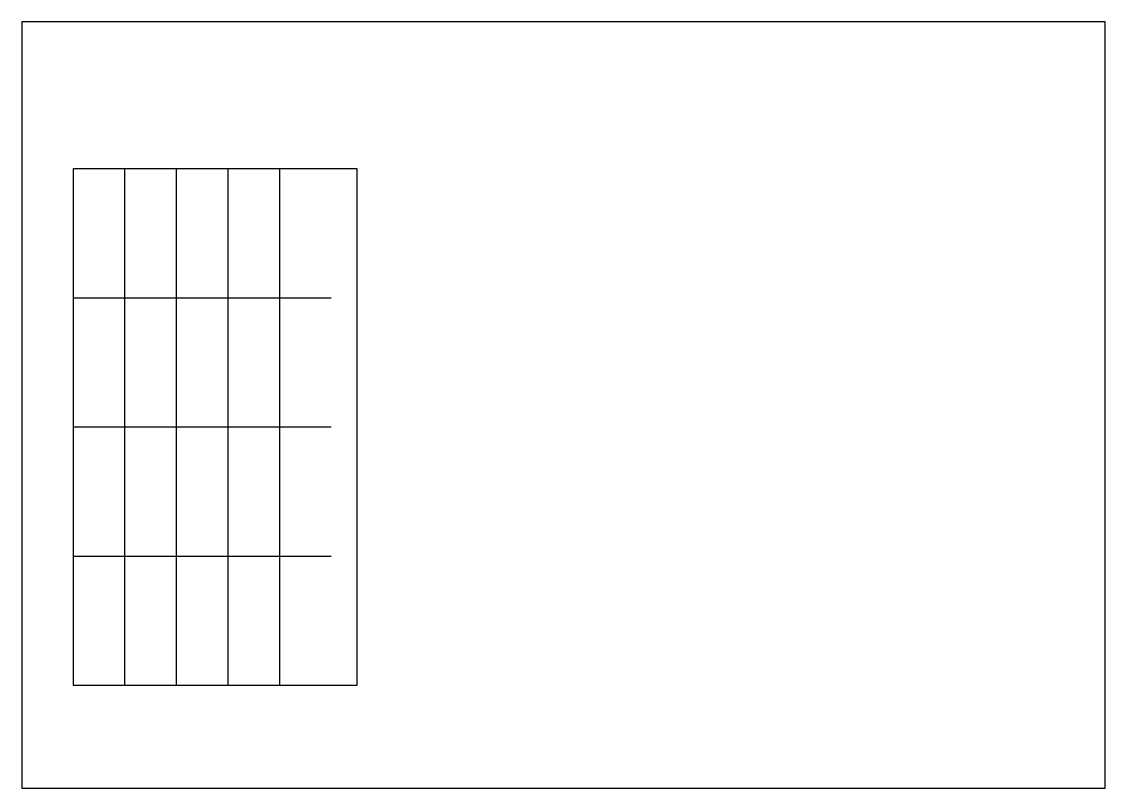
# Model space of a CAD drawing. Extents: x 0 to 420, y 0 to 297.
import ezdxf

# ---------------------------------------------------------------- set-up
doc = ezdxf.new("R2010")
doc.units = 0

# ---------------------------------------------------------------- blocks, each defined once
blk = doc.blocks.new('FRAME')
for p, q in [((420, 297), (0, 297)), ((0, 297), (0, 0)), ((420, 0), (420, 297)), ((0, 0), (420, 0))]:
    blk.add_line(p, q)
blk = doc.blocks.new('VIEW_EXTENT_NEW')
for p, q in [((110, 200), (0, 200)), ((0, 200), (0, 0)), ((20, 0), (20, 200)), ((40, 0), (40, 200)), ((60, 0), (60, 200)), ((80, 0), (80, 200)), ((110, 0), (110, 200)), ((0, 150), (100, 150)), ((0, 100), (100, 100)), ((0, 50), (100, 50)), ((0, 0), (110, 0))]:
    blk.add_line(p, q)

msp = doc.modelspace()

# ---------------------------------------------------------------- block references
for name, p in [('FRAME', (0, 0)), ('VIEW_EXTENT_NEW', (20, 40))]:
    msp.add_blockref(name, p)

doc.saveas('drawing.dxf')
